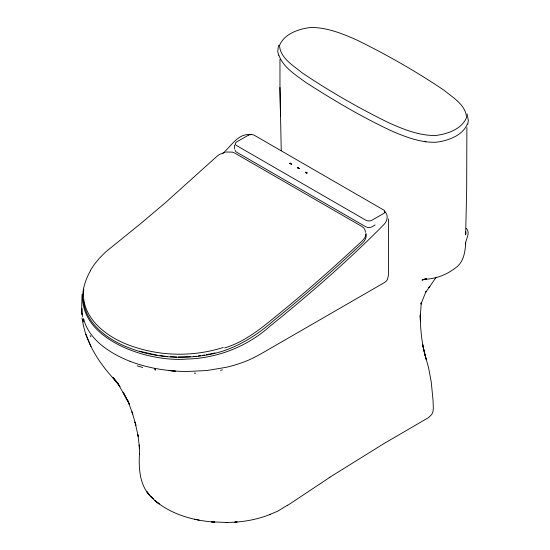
<?xml version="1.0" encoding="UTF-8"?>
<svg xmlns="http://www.w3.org/2000/svg" width="550" height="550" viewBox="0 0 550 550"><rect width="100%" height="100%" fill="white"/><g stroke="black" fill="none" stroke-linecap="round" stroke-linejoin="round"><path stroke-width="0.82" d="M279.971 59.324L279.964 88.791L281.256 150.714M287.485 505.189L277.832 511.143L269.857 514.477L270.394 514.332C256.259 520.011 240.921 522.479 225.734 522.466L226.944 522.452L211.399 521.874L214.823 522.101C193.407 520.671 171.463 514.532 154.797 500.473L159.211 503.917L154.825 500.548L151.113 496.767L153.216 498.871C139.803 487.877 138.469 469.377 139.507 453.344L139.528 454.396L139.219 444.964L139.597 448.779L137.933 434.734L138.222 436.329L135.011 422.022L135.898 425.301L132.041 411.84L132.729 414.026L127.607 400.194M81.716 314.401L82.088 308.605M82.046 294.518L81.668 308.632L82.246 314.401M83.792 289.204C80.108 317.054 106.274 336.992 129.676 345.379C159.493 356.4 192.995 357.115 223.279 347.476M291.459 164.113L290.524 163.164L289.644 163.391M290.324 163.199L289.733 163.618M291.521 163.948L291.115 164.271M297.55 167.778L299.007 168.678M299.337 168.486L299.365 168.506M307.134 172.865L307.106 173.037M366.053 233.447L365.661 235.861L364.478 238.281L362.505 240.597C335.83 265.506 308.502 289.74 280.218 312.812C263.196 326.652 246.111 341.495 224.661 347.916M387.874 277.674L387.482 279.448L386.299 281.132L384.326 282.624L259.916 354.447L252.134 358.504A100.073 57.778 0 0 1 225.947 367.359L206.848 370.528L187.117 371.504A104.858 60.541 0 0 1 130.068 361.336M388.066 277.09L388.458 275.309L388.458 218.866M467.383 124.018C462.591 135.733 447.59 140.917 435.751 142.278C420.908 142.67 406.663 137.328 393.188 131.663C362.601 117.569 333.548 100.251 305.236 82.074C295.377 74.621 283.319 67.478 278.898 55.282M298.21 167.716L299.393 168.444M307.093 172.755L305.752 172.088M278.541 45.224L277.722 51.48L278.623 55.371M467.789 124.142L468.332 120.526L467.122 113.912M297.584 167.75L298.492 168.637M305.264 172.329L306.852 173.222L305.346 172.363M90.441 270.779C56.753 330.853 140.353 363.041 186.924 359.054C217.786 358.249 247.857 346.308 270.744 325.579C310.042 293.872 348.232 260.666 383.742 224.744C387.283 221.43 389.036 214.61 384.395 211.468M90.379 270.394L94.49 264.192L99.543 258.074L105.524 252.065L140.993 223.341L165.619 202.524L216.776 156.461L219.361 154.502L225.349 152.213M436.184 277.248L425.645 292.414L425.961 291.651L420.949 304.095L421.279 302.624L420.31 315.961L420.447 321.351L420.214 315.019C420.399 330.041 421.912 345.091 426.236 359.535L424.648 353.492L428.581 367.806L431.234 381.906L433.049 400.297L433.331 408.396L432.926 411.95L431.75 414.473L428.436 417.67L383.707 443.719L329.787 477.263M222.826 153.354C231.048 146.534 238.281 132.598 251.013 134.791M287.664 505.347L329.959 477.249M375.121 224.991L371.559 227.04A4.311 2.489 0 0 1 365.881 226.827L236.149 151.896A4.311 2.489 0 0 1 235.256 150.377M297.777 167.736L298.32 167.661M424.6 279.207L421.974 280.115L426.539 278.829L424.236 279.276C435.49 279.077 446.304 274.918 455.221 268.132C463.588 262.577 465.266 251.948 465.664 242.681L465.417 244.427C465.609 239.222 470.807 232.973 466.317 228.333M291.197 164.147L289.644 163.426M297.777 167.647L298.066 167.599M206.339 354.771L214.968 352.928M220.502 370.301L222.441 369.889M198.385 355.946L200.778 355.609M202.373 355.389L204.758 355.046M226.325 152.027L232.313 152.13L234.891 153.154L361.921 226.49L363.894 228.099L365.076 230.099L365.468 232.368M190.369 356.696L178.31 357.046M193.586 356.462L195.992 356.29M194.232 373.161L195.663 373.161M170.308 356.689L176.701 357.06M160.016 355.623L167.111 356.503M157.651 355.334L139.425 351.202M194.569 519.227L199.134 520.142M137.129 365.826L142.636 367.476M130.068 361.343C119.364 357.129 109.106 351.615 100.299 344.156A104.858 60.541 0 0 1 83.6 318.574M424.648 141.213L425.934 141.914M82.06 317.928C85.312 342.739 99.88 364.533 116.902 382.209L113.073 377.953M149.167 494.663L151.415 497.234M116.243 381.48L113.052 377.568L119.976 386.719L117.535 382.8M90.118 335.603L90.942 336.758M117.562 382.882L127.325 400.29L123.145 392.143L129.387 404.332L127.16 399.286L127.806 400.799M83.655 321.908L83.016 319.529M91.018 346.514L85.773 334.166M365.984 234.231C366.85 237.469 364.925 240.673 362.697 242.887C334.104 269.596 304.769 295.529 274.292 320.086C254.788 337.212 231.914 351.285 205.81 355.114C177.595 359.872 147.812 356.771 121.729 344.747C103.703 336.27 84.996 321.31 83.511 299.949M465.589 231.997L465.85 233.53L465.609 231.935M82.239 313.528L82.417 316.745M465.589 233.427L465.651 234.953L466.675 189.173L466.881 127.566M279.964 87.512L280.486 116.043M234.609 145.056L234.609 149.105M279.531 45.43C280.136 58.032 293.095 65.34 301.785 72.593C329.423 91.272 358.538 107.889 388.458 122.636C403.288 129.236 418.976 135.767 435.511 135.486C447.116 134.193 461.924 129.126 466.524 117.576C465.912 104.974 452.953 97.673 444.269 90.413C416.625 71.734 387.516 55.124 357.596 40.37C342.76 33.77 327.071 27.239 310.544 27.527C298.932 28.813 284.13 33.88 279.531 45.43M429.811 286.413L428.931 287.347L429.811 286.413M248.634 135.059L236.521 142.024A4.311 2.489 0 0 0 236.149 145.303L365.881 220.234A4.311 2.489 0 0 0 371.559 220.447L383.673 213.482A4.311 2.489 0 0 0 384.044 210.21L254.313 135.272A4.311 2.489 0 0 0 248.634 135.059M235.235 522.067L234.884 522.108L237.105 521.929L235.235 522.067M175.292 371.14L168.603 370.446L175.292 371.14M149.112 494.546L146.809 491.645L149.112 494.546M423.576 348.501L422.606 344.499L424.717 353.719L423.576 348.501M155.162 370.081L154.983 368.369L155.162 370.081"/></g></svg>
